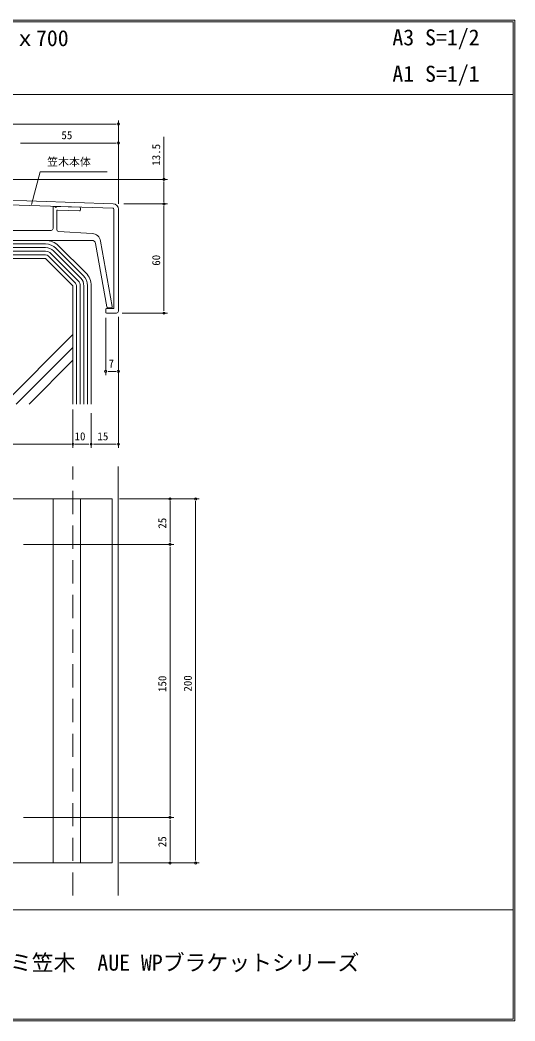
# Model space of a CAD drawing. Units: millimetres, scale not verified. Extents: x -400 to 3744, y -276 to 280.
# Drawn here: x 3472 to 3744, y -270 to 280 of the extents above; entities that cross this region are included whole.
import ezdxf
from ezdxf.enums import TextEntityAlignment as Align

# ---------------------------------------------------------------- set-up
doc = ezdxf.new("R2010")
doc.units = ezdxf.units.MM
doc.header["$LTSCALE"] = 2
doc.linetypes.add('USER1', pattern=[9.525, 6.35, -3.175])
doc.layers.add('0-0_0', color=7, linetype='Continuous', lineweight=9)
doc.styles.add('ＭＳ ゴシック', font='')
doc.styles.get('ＭＳ ゴシック').set_extended_font_data('MS Gothic')

msp = doc.modelspace()

# ---------------------------------------------------------------- linework, layer by layer
at = {"layer": '0-0_0', "color": 3, "lineweight": 18}
for p, q in [((2944.13, 279.761), (3744.13, 279.761)), ((2945.13, 278.761), (3743.13, 278.761)), ((3743.13, 278.761), (3743.13, -269.239)), ((3744.13, 279.761), (3744.13, -270.239)), ((2945.13, 238.761), (3743.13, 238.761)), ((3473.879, 212.17), (3523.879, 212.17)), ((3526.379, 178.783), (3526.379, 214.17)), ((3526.29, -201.269), (3526.29, 34.518)), ((3526.99, 16.624), (3570.755, 16.624)), ((3568.755, 14.124), (3568.755, -180.876)), ((3526.99, -183.376), (3570.755, -183.376)), ((2945.13, -209.239), (3743.13, -209.239)), ((2945.13, -269.239), (3743.13, -269.239)), ((2944.13, -270.239), (3744.13, -270.239))]:
    msp.add_line(p, q, dxfattribs=at)
at = {"layer": '0-0_0'}
for p, q in [((3128.879, 222.594), (3523.878, 222.594)), ((3525.128, 222.594), (3523.878, 222.594)), ((3526.378, 181.699), (3526.378, 224.594)), ((3551.379, 215.663), (3551.379, 192.199)), ((3472.629, 212.17), (3473.879, 212.17)), ((3525.129, 212.17), (3523.879, 212.17)), ((3483.359, 196.278), (3478.548, 178.323)), ((3483.359, 196.278), (3520.14, 196.278)), ((3129.379, 192.199), (3553.379, 192.199)), ((3551.379, 190.949), (3551.379, 189.699)), ((3551.379, 189.699), (3551.379, 181.199)), ((3490.45, 176.851), (3490.45, 165.188)), ((3505.45, 175.378), (3505.45, 176.378)), ((3529.379, 178.699), (3553.379, 178.699)), ((3529.379, 178.699), (3553.379, 178.699)), ((3551.379, 179.949), (3551.379, 181.199)), ((3551.379, 177.449), (3551.379, 176.199)), ((3551.379, 176.199), (3551.379, 121.199)), ((3492.45, 164.626), (3492.45, 174.782)), ((3492.967, 175.282), (3504.933, 174.878)), ((3489.45, 164.188), (3327.45, 164.188)), ((3511.983, 162.439), (3493.386, 163.628)), ((3139.103, 158.688), (3511.798, 158.688)), ((3513.767, 157.035), (3519.927, 122.102)), ((3522.943, 122.275), (3516.587, 158.317)), ((3520.419, 121.689), (3522.45, 121.689)), ((3551.379, 119.949), (3551.379, 121.199)), ((3519.379, 116.199), (3519.379, 84.699)), ((3526.379, 116.699), (3526.379, 44.699)), ((3526.379, 116.699), (3526.379, 84.699)), ((3528.379, 118.699), (3553.379, 118.699)), ((3520.629, 86.699), (3521.879, 86.699)), ((3521.879, 86.699), (3523.879, 86.699)), ((3525.129, 86.699), (3523.879, 86.699)), ((3501.379, 65.699), (3501.379, 44.699)), ((3501.379, 63.699), (3501.379, 44.699)), ((3511.379, 63.699), (3511.379, 44.699)), ((3511.379, 63.699), (3511.379, 44.699)), ((3148.879, 46.699), (3498.879, 46.699)), ((3500.129, 46.699), (3498.879, 46.699)), ((3502.629, 46.699), (3503.879, 46.699)), ((3503.879, 46.699), (3508.879, 46.699)), ((3510.129, 46.699), (3508.879, 46.699)), ((3512.629, 46.699), (3513.879, 46.699)), ((3513.879, 46.699), (3523.879, 46.699)), ((3525.129, 46.699), (3523.879, 46.699)), ((3526.99, 16.624), (3556.753, 16.624)), ((3554.753, 15.374), (3554.753, 14.124)), ((3554.753, -5.876), (3554.753, 14.124)), ((3568.755, 15.374), (3568.755, 14.124)), ((3474.29, -8.376), (3556.753, -8.376)), ((3474.29, -8.376), (3556.753, -8.376)), ((3554.753, -7.126), (3554.753, -5.876)), ((3554.753, -9.626), (3554.753, -10.876)), ((3554.753, -10.876), (3554.753, -155.876)), ((3474.29, -158.376), (3556.753, -158.376)), ((3474.29, -158.376), (3556.753, -158.376)), ((3554.753, -157.126), (3554.753, -155.876)), ((3554.753, -159.626), (3554.753, -160.876)), ((3554.753, -160.876), (3554.753, -180.876)), ((3554.753, -182.126), (3554.753, -180.876)), ((3568.755, -182.126), (3568.755, -180.876)), ((3526.99, -183.376), (3556.753, -183.376))]:
    msp.add_line(p, q, dxfattribs=at)
at = {"layer": '0-0_0', "lineweight": 18}
for p, q in [((3129.395, 189.596), (3523.396, 176.298)), ((3523.48, 178.797), (3129.48, 192.094)), ((3526.379, 119.699), (3526.379, 175.798)), ((3519.379, 120.699), (3519.379, 119.199)), ((3519.879, 118.699), (3525.379, 118.699))]:
    msp.add_line(p, q, dxfattribs=at)
at = {"layer": '0-0_0', "color": 5, "lineweight": 18}
for p, q in [((3486.379, 158.699), (3156.379, 158.699)), ((3486.379, 156.699), (3156.379, 156.699)), ((3486.379, 154.699), (3156.379, 154.699)), ((3492.036, 154.356), (3507.036, 139.356)), ((3493.45, 155.77), (3508.45, 140.77)), ((3486.379, 152.699), (3156.379, 152.699)), ((3486.379, 150.699), (3156.379, 150.699)), ((3487.793, 150.113), (3502.793, 135.113)), ((3489.207, 151.527), (3504.207, 136.527)), ((3490.621, 152.941), (3505.621, 137.941)), ((3503.379, 133.699), (3503.379, 68.699)), ((3505.379, 133.699), (3505.379, 68.699)), ((3507.379, 133.699), (3507.379, 68.699)), ((3509.379, 133.699), (3509.379, 68.699)), ((3511.379, 133.699), (3511.379, 68.699))]:
    msp.add_line(p, q, dxfattribs=at)
at = {"layer": '0-0_0', "color": 4, "lineweight": 18}
for p, q in [((3486.379, 148.699), (3401.379, 148.699)), ((3486.379, 148.699), (3501.379, 133.699)), ((3501.379, 133.699), (3501.379, 68.699)), ((3463.155, 68.699), (3501.379, 106.922)), ((3470.226, 68.699), (3501.379, 99.851)), ((3477.298, 68.699), (3501.379, 92.78)), ((3522.95, 16.624), (3128.389, 16.624)), ((3490.45, -183.376), (3490.45, 16.624)), ((3505.45, -183.376), (3505.45, 16.624)), ((3522.95, -183.376), (3522.95, 16.624)), ((3522.95, -183.376), (3128.389, -183.376))]:
    msp.add_line(p, q, dxfattribs=at)
at = {"layer": '0-0_0', "color": 4, "linetype": 'USER1', "lineweight": 18}
msp.add_line((3501.29, -201.269), (3501.29, 34.518), dxfattribs=at)
at = {"layer": '0-0_0'}
msp.add_lwpolyline([(3504.967, 176.878), (3492.434, 177.301), (3491.95, 176.817), (3491.432, 177.335), (3490.967, 177.35)], dxfattribs=at)
at = {"layer": '0-0_0', "lineweight": 18}
msp.add_lwpolyline([(3523.879, 175.798), (3523.879, 121.199), (3519.879, 121.199)], dxfattribs=at)
at = {"layer": '0-0_0'}
for centre, radius, start, end in [((3526.378, 222.594), 0.625, 0, 180), ((3526.378, 222.594), 0.625, 180, 0), ((3526.379, 212.17), 0.625, 0, 180), ((3526.379, 212.17), 0.625, 180, 0), ((3551.379, 192.199), 0.625, 90, 270), ((3551.379, 192.199), 0.625, 270, 90), ((3490.95, 176.851), 0.5, 88.0669, 180), ((3504.95, 176.378), 0.5, 0, 88.0669), ((3551.379, 178.699), 0.625, 90, 270), ((3551.379, 178.699), 0.625, 90, 270), ((3551.379, 178.699), 0.625, 270, 90), ((3551.379, 178.699), 0.625, 270, 90), ((3492.95, 174.782), 0.5, 88.0669, 180), ((3504.95, 175.378), 0.5, 268.0669, 0), ((3489.45, 165.188), 1, 270, 0), ((3493.45, 164.626), 1, 180, 266.34075), ((3511.663, 157.449), 5, 10, 86.34075), ((3511.798, 156.688), 2, 10, 90), ((3520.419, 122.189), 0.5, 190, 270), ((3522.45, 122.189), 0.5, 270, 10), ((3551.379, 118.699), 0.625, 90, 270), ((3551.379, 118.699), 0.625, 270, 90), ((3519.379, 86.699), 0.625, 0, 180), ((3519.379, 86.699), 0.625, 180, 0), ((3526.379, 86.699), 0.625, 0, 180), ((3526.379, 86.699), 0.625, 180, 0), ((3501.379, 46.699), 0.625, 0, 180), ((3501.379, 46.699), 0.625, 0, 180), ((3501.379, 46.699), 0.625, 180, 0), ((3501.379, 46.699), 0.625, 180, 0), ((3511.379, 46.699), 0.625, 0, 180), ((3511.379, 46.699), 0.625, 0, 180), ((3511.379, 46.699), 0.625, 180, 0), ((3511.379, 46.699), 0.625, 180, 0), ((3526.379, 46.699), 0.625, 0, 180), ((3526.379, 46.699), 0.625, 180, 0), ((3554.753, 16.624), 0.625, 90, 270), ((3554.753, 16.624), 0.625, 270, 90), ((3568.755, 16.624), 0.625, 90, 270), ((3568.755, 16.624), 0.625, 270, 90), ((3554.753, -8.376), 0.625, 90, 270), ((3554.753, -8.376), 0.625, 90, 270), ((3554.753, -8.376), 0.625, 270, 90), ((3554.753, -8.376), 0.625, 270, 90), ((3554.753, -158.376), 0.625, 90, 270), ((3554.753, -158.376), 0.625, 90, 270), ((3554.753, -158.376), 0.625, 270, 90), ((3554.753, -158.376), 0.625, 270, 90), ((3554.753, -183.376), 0.625, 90, 270), ((3554.753, -183.376), 0.625, 270, 90), ((3568.755, -183.376), 0.625, 90, 270), ((3568.755, -183.376), 0.625, 270, 90)]:
    msp.add_arc(centre, radius, start, end, dxfattribs=at)
at = {"layer": '0-0_0', "lineweight": 18}
for centre, radius, start, end in [((3523.379, 175.798), 0.5, 0, 88.067), ((3523.379, 175.798), 3, 360, 88.067), ((3519.879, 120.699), 0.5, 90, 180), ((3519.879, 119.199), 0.5, 180, 270), ((3525.379, 119.699), 1, 270, 0)]:
    msp.add_arc(centre, radius, start, end, dxfattribs=at)
at = {"layer": '0-0_0', "color": 5, "lineweight": 18}
for centre, radius, start, end in [((3486.379, 148.699), 10, 45, 90), ((3486.379, 148.699), 8, 45, 90), ((3486.379, 148.699), 6, 45, 90), ((3486.379, 148.699), 4, 45, 90), ((3486.379, 148.699), 2, 45, 90), ((3501.379, 133.699), 6, 0, 45), ((3501.379, 133.699), 8, 0, 45), ((3501.379, 133.699), 10, 0, 45), ((3501.379, 133.699), 2, 0, 45), ((3501.379, 133.699), 4, 0, 45)]:
    msp.add_arc(centre, radius, start, end, dxfattribs=at)

# ---------------------------------------------------------------- texts
at = {"layer": '0-0_0', "style": 'ＭＳ ゴシック'}
for s, height, p in [('A3 S=1/2', 8.798, (3676.803, 263.188)), ('コーナー 700ｘ700', 8.798, (3397.13, 262.761)), ('A1 S=1/1', 8.798, (3676.803, 243.188)), ('55', 4.399, (3495.041, 212.97)), ('笠木本体', 4.399, (3487.224, 198.278)), ('7', 4.399, (3520.945, 87.499)), ('10', 4.399, (3502.252, 47.499)), ('15', 4.399, (3514.828, 47.499)), ('アルミ笠木\u3000AUE WPブラケットシリーズ', 8.798, (3442.785, -245.208))]:
    msp.add_text(s, height=height, dxfattribs=at).set_placement(p, align=Align.BOTTOM_LEFT)
for s, p in [('13.5', (3550.579, 199.726)), ('60', (3550.579, 144.739)), ('25', (3553.953, 0.271)), ('150', (3553.953, -89.452)), ('200', (3567.955, -89.254)), ('25', (3553.953, -174.729))]:
    msp.add_text(s, height=4.399, rotation=90, dxfattribs=at).set_placement(p, align=Align.BOTTOM_LEFT)

doc.saveas('drawing.dxf')
